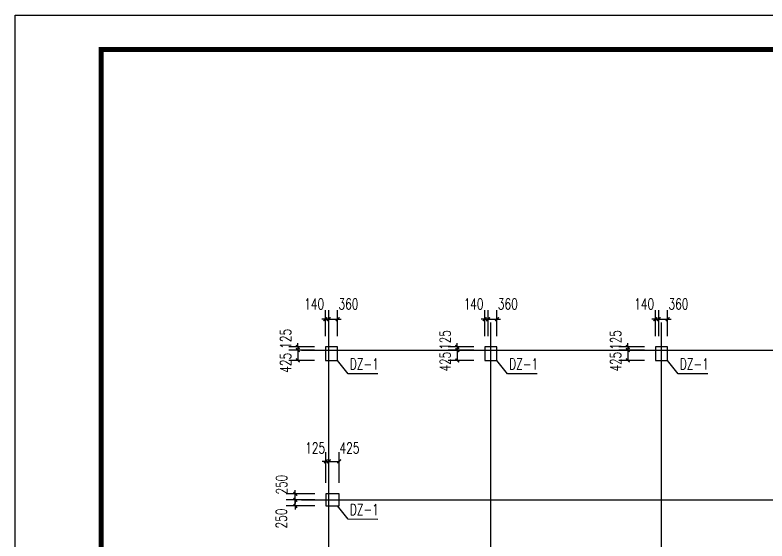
# Model space of a CAD drawing. Extents: x 180850 to 1399066, y 48356 to 327880.
# Drawn here: x 306909 to 337760, y 110773 to 132356 of the extents above; entities that cross this region are included whole.
import ezdxf

# ---------------------------------------------------------------- set-up
doc = ezdxf.new("R2010")
doc.units = 0
doc.header["$LTSCALE"] = 1000
for name, color, linetype in [('AXIS', 3, 'Continuous'), ('DOTE', 1, 'Continuous'), ('PUB_TITLE', 4, 'Continuous'), ('YCX', 90, 'Continuous'), ('承台', 2, 'Continuous')]:
    doc.layers.add(name, color=color, linetype=linetype)
doc.styles.add('_TCH_DIM_T3', font='SIMPLEX', dxfattribs={"width": 0.705882, "bigfont": 'GBCBIG'})
doc.dimstyles.new('TCH_150_1', dxfattribs={"dimtxt": 446.25, "dimasz": 150, "dimexe": 375, "dimexo": 450, "dimgap": 189.375, "dimtad": 1, "dimdec": 0, "dimzin": 0, "dimdsep": 46, "dimtxsty": '_TCH_DIM_T3', "dimblk": 'ARCHTICK', "dimcen": 0.09, "dimclrd": 256, "dimclre": 256, "dimclrt": 7, "dimazin": 2, "dimtfac": 1, "dimtdec": 0, "dimtix": 1, "dimtmove": 2, "dimatfit": 3, "dimfxl": 1, "dimtolj": 1, "dimtzin": 0, "dimarcsym": 0})

# ---------------------------------------------------------------- blocks, each defined once
blk = doc.blocks.new('_ArchTick')
at = {"color": 0, "linetype": 'ByBlock', "const_width": 0.4}
blk.add_lwpolyline([(-0.5, -0.5), (0.5, 0.5)], dxfattribs=at)
blk = doc.blocks.new('*D1059')
at = {"layer": 'AXIS', "linetype": 'ByBlock', "lineweight": -2, "transparency": 16777216}
for p, q in [((319641, 119184), (319641, 120249)), ((319781, 119184), (319781, 120249)), ((319641, 119874), (319491, 119874)), ((319641, 119874), (319781, 119874)), ((319781, 119874), (319931, 119874))]:
    blk.add_line(p, q, dxfattribs=at)
at = {"layer": 'Defpoints', "color": 0, "linetype": 'ByBlock', "transparency": 16777216}
for p in [(319781, 119874), (319641, 118734), (319781, 118734)]:
    blk.add_point(p, dxfattribs=at)
at = {"layer": 'AXIS', "linetype": 'ByBlock', "lineweight": -2, "transparency": 16777216, "xscale": 150, "yscale": 150, "zscale": 150}
blk.add_blockref('_ArchTick', (319641, 119874), dxfattribs=at)
at = {"layer": 'AXIS', "linetype": 'ByBlock', "lineweight": -2, "transparency": 16777216, "xscale": 150, "yscale": 150, "zscale": 150, "rotation": 180}
blk.add_blockref('_ArchTick', (319781, 119874), dxfattribs=at)
at = {"layer": 'AXIS', "color": 7, "linetype": 'ByBlock', "transparency": 16777216, "insert": (319183, 120500), "char_height": 446.2, "attachment_point": 5, "style": '_TCH_DIM_T3'}
blk.add_mtext('\\A1;140', dxfattribs=at)
blk = doc.blocks.new('*D1060')
at = {"layer": 'AXIS', "linetype": 'ByBlock', "lineweight": -2, "transparency": 16777216}
for p, q in [((319191, 118608), (318140, 118608)), ((318515, 118608), (318515, 118184)), ((319191, 118184), (318140, 118184))]:
    blk.add_line(p, q, dxfattribs=at)
at = {"layer": 'Defpoints', "color": 0, "linetype": 'ByBlock', "transparency": 16777216}
for p in [(319641, 118608), (318515, 118184), (319641, 118184)]:
    blk.add_point(p, dxfattribs=at)
at = {"layer": 'AXIS', "linetype": 'ByBlock', "lineweight": -2, "transparency": 16777216, "xscale": 150, "yscale": 150, "zscale": 150}
for p, rotation in [((318515, 118608), 90), ((318515, 118184), 270)]:
    blk.add_blockref('_ArchTick', p, dxfattribs=dict(at, rotation=rotation))
at = {"layer": 'AXIS', "color": 7, "linetype": 'ByBlock', "transparency": 16777216, "insert": (318015, 118081), "char_height": 446.2, "attachment_point": 5, "rotation": 90, "style": '_TCH_DIM_T3'}
blk.add_mtext('\\A1;425', dxfattribs=at)
blk = doc.blocks.new('*D1061')
at = {"layer": 'AXIS', "linetype": 'ByBlock', "lineweight": -2, "transparency": 16777216}
for p, q in [((318515, 118734), (318515, 118884)), ((319191, 118734), (318140, 118734)), ((319191, 118608), (318140, 118608)), ((318515, 118734), (318515, 118608)), ((318515, 118608), (318515, 118458))]:
    blk.add_line(p, q, dxfattribs=at)
at = {"layer": 'Defpoints', "color": 0, "linetype": 'ByBlock', "transparency": 16777216}
for p in [(318515, 118608), (319641, 118734), (319641, 118608)]:
    blk.add_point(p, dxfattribs=at)
at = {"layer": 'AXIS', "linetype": 'ByBlock', "lineweight": -2, "transparency": 16777216, "xscale": 150, "yscale": 150, "zscale": 150}
for p, rotation in [((318515, 118734), 270), ((318515, 118608), 90)]:
    blk.add_blockref('_ArchTick', p, dxfattribs=dict(at, rotation=rotation))
at = {"layer": 'AXIS', "color": 7, "linetype": 'ByBlock', "transparency": 16777216, "insert": (318015, 119070), "char_height": 446.2, "attachment_point": 5, "rotation": 90, "style": '_TCH_DIM_T3'}
blk.add_mtext('\\A1;125', dxfattribs=at)
blk = doc.blocks.new('*D1062')
at = {"layer": 'AXIS', "linetype": 'ByBlock', "lineweight": -2, "transparency": 16777216}
for p, q in [((319781, 119184), (319781, 120249)), ((320141, 119178), (320141, 120249)), ((319781, 119874), (319631, 119874)), ((319781, 119874), (320141, 119874)), ((320141, 119874), (320291, 119874))]:
    blk.add_line(p, q, dxfattribs=at)
at = {"layer": 'Defpoints', "color": 0, "linetype": 'ByBlock', "transparency": 16777216}
for p in [(320141, 119874), (319781, 118734), (320141, 118728)]:
    blk.add_point(p, dxfattribs=at)
at = {"layer": 'AXIS', "linetype": 'ByBlock', "lineweight": -2, "transparency": 16777216, "xscale": 150, "yscale": 150, "zscale": 150}
blk.add_blockref('_ArchTick', (319781, 119874), dxfattribs=at)
at = {"layer": 'AXIS', "linetype": 'ByBlock', "lineweight": -2, "transparency": 16777216, "xscale": 150, "yscale": 150, "zscale": 150, "rotation": 180}
blk.add_blockref('_ArchTick', (320141, 119874), dxfattribs=at)
at = {"layer": 'AXIS', "color": 7, "linetype": 'ByBlock', "transparency": 16777216, "insert": (320588, 120500), "char_height": 446.2, "attachment_point": 5, "style": '_TCH_DIM_T3'}
blk.add_mtext('\\A1;360', dxfattribs=at)
blk = doc.blocks.new('*D1047')
at = {"layer": 'AXIS', "linetype": 'ByBlock', "lineweight": -2, "transparency": 16777216}
for p, q in [((319658, 113158), (319658, 114414)), ((319782, 113158), (319782, 114414)), ((319658, 114039), (319508, 114039)), ((319658, 114039), (319782, 114039)), ((319782, 114039), (319932, 114039))]:
    blk.add_line(p, q, dxfattribs=at)
at = {"layer": 'Defpoints', "color": 0, "linetype": 'ByBlock', "transparency": 16777216}
for p in [(319782, 114039), (319658, 112708), (319782, 112708)]:
    blk.add_point(p, dxfattribs=at)
at = {"layer": 'AXIS', "linetype": 'ByBlock', "lineweight": -2, "transparency": 16777216, "xscale": 150, "yscale": 150, "zscale": 150}
blk.add_blockref('_ArchTick', (319658, 114039), dxfattribs=at)
at = {"layer": 'AXIS', "linetype": 'ByBlock', "lineweight": -2, "transparency": 16777216, "xscale": 150, "yscale": 150, "zscale": 150, "rotation": 180}
blk.add_blockref('_ArchTick', (319782, 114039), dxfattribs=at)
at = {"layer": 'AXIS', "color": 7, "linetype": 'ByBlock', "transparency": 16777216, "insert": (319225, 114589), "char_height": 446.2, "attachment_point": 5, "style": '_TCH_DIM_T3'}
blk.add_mtext('\\A1;125', dxfattribs=at)
blk = doc.blocks.new('*D1048')
at = {"layer": 'AXIS', "linetype": 'ByBlock', "lineweight": -2, "transparency": 16777216}
for p, q in [((319208, 112708), (318034, 112708)), ((318409, 112708), (318409, 112858)), ((318409, 112458), (318409, 112708)), ((319208, 112458), (318034, 112458)), ((318409, 112458), (318409, 112308))]:
    blk.add_line(p, q, dxfattribs=at)
at = {"layer": 'Defpoints', "color": 0, "linetype": 'ByBlock', "transparency": 16777216}
for p in [(318409, 112708), (319658, 112708), (319658, 112458)]:
    blk.add_point(p, dxfattribs=at)
at = {"layer": 'AXIS', "linetype": 'ByBlock', "lineweight": -2, "transparency": 16777216, "xscale": 150, "yscale": 150, "zscale": 150}
for p, rotation in [((318409, 112708), 270), ((318409, 112458), 90)]:
    blk.add_blockref('_ArchTick', p, dxfattribs=dict(at, rotation=rotation))
at = {"layer": 'AXIS', "color": 7, "linetype": 'ByBlock', "transparency": 16777216, "insert": (317845, 113084), "char_height": 446.2, "attachment_point": 5, "rotation": 90, "style": '_TCH_DIM_T3'}
blk.add_mtext('\\A1;250', dxfattribs=at)
blk = doc.blocks.new('*D1049')
at = {"layer": 'AXIS', "linetype": 'ByBlock', "lineweight": -2, "transparency": 16777216}
for p, q in [((319208, 112458), (318034, 112458)), ((318409, 112458), (318409, 112608)), ((318409, 112208), (318409, 112458)), ((319208, 112208), (318034, 112208)), ((318409, 112208), (318409, 112058))]:
    blk.add_line(p, q, dxfattribs=at)
at = {"layer": 'Defpoints', "color": 0, "linetype": 'ByBlock', "transparency": 16777216}
for p in [(318409, 112458), (319658, 112458), (319658, 112208)]:
    blk.add_point(p, dxfattribs=at)
at = {"layer": 'AXIS', "linetype": 'ByBlock', "lineweight": -2, "transparency": 16777216, "xscale": 150, "yscale": 150, "zscale": 150}
for p, rotation in [((318409, 112458), 270), ((318409, 112208), 90)]:
    blk.add_blockref('_ArchTick', p, dxfattribs=dict(at, rotation=rotation))
at = {"layer": 'AXIS', "color": 7, "linetype": 'ByBlock', "transparency": 16777216, "insert": (317832, 111694), "char_height": 446.2, "attachment_point": 5, "rotation": 90, "style": '_TCH_DIM_T3'}
blk.add_mtext('\\A1;250', dxfattribs=at)
blk = doc.blocks.new('*D1050')
at = {"layer": 'AXIS', "linetype": 'ByBlock', "lineweight": -2, "transparency": 16777216}
for p, q in [((319782, 113158), (319782, 114414)), ((320208, 113158), (320208, 114414)), ((319782, 114039), (320208, 114039))]:
    blk.add_line(p, q, dxfattribs=at)
at = {"layer": 'Defpoints', "color": 0, "linetype": 'ByBlock', "transparency": 16777216}
for p in [(320208, 114039), (319782, 112708), (320208, 112708)]:
    blk.add_point(p, dxfattribs=at)
at = {"layer": 'AXIS', "linetype": 'ByBlock', "lineweight": -2, "transparency": 16777216, "xscale": 150, "yscale": 150, "zscale": 150, "rotation": 180}
blk.add_blockref('_ArchTick', (319782, 114039), dxfattribs=at)
at = {"layer": 'AXIS', "linetype": 'ByBlock', "lineweight": -2, "transparency": 16777216, "xscale": 150, "yscale": 150, "zscale": 150}
blk.add_blockref('_ArchTick', (320208, 114039), dxfattribs=at)
at = {"layer": 'AXIS', "color": 7, "linetype": 'ByBlock', "transparency": 16777216, "insert": (320630, 114589), "char_height": 446.2, "attachment_point": 5, "style": '_TCH_DIM_T3'}
blk.add_mtext('\\A1;425', dxfattribs=at)
blk = doc.blocks.new('*D1065')
at = {"layer": 'AXIS', "linetype": 'ByBlock', "lineweight": -2, "transparency": 16777216}
for p, q in [((326181, 119184), (326181, 120249)), ((326321, 119184), (326321, 120249)), ((326181, 119874), (326031, 119874)), ((326181, 119874), (326321, 119874)), ((326321, 119874), (326471, 119874))]:
    blk.add_line(p, q, dxfattribs=at)
at = {"layer": 'Defpoints', "color": 0, "linetype": 'ByBlock', "transparency": 16777216}
for p in [(326321, 119874), (326181, 118734), (326321, 118734)]:
    blk.add_point(p, dxfattribs=at)
at = {"layer": 'AXIS', "linetype": 'ByBlock', "lineweight": -2, "transparency": 16777216, "xscale": 150, "yscale": 150, "zscale": 150}
blk.add_blockref('_ArchTick', (326181, 119874), dxfattribs=at)
at = {"layer": 'AXIS', "linetype": 'ByBlock', "lineweight": -2, "transparency": 16777216, "xscale": 150, "yscale": 150, "zscale": 150, "rotation": 180}
blk.add_blockref('_ArchTick', (326321, 119874), dxfattribs=at)
at = {"layer": 'AXIS', "color": 7, "linetype": 'ByBlock', "transparency": 16777216, "insert": (325723, 120500), "char_height": 446.2, "attachment_point": 5, "style": '_TCH_DIM_T3'}
blk.add_mtext('\\A1;140', dxfattribs=at)
blk = doc.blocks.new('*D1066')
at = {"layer": 'AXIS', "linetype": 'ByBlock', "lineweight": -2, "transparency": 16777216}
for p, q in [((325731, 118608), (324680, 118608)), ((325055, 118608), (325055, 118184)), ((325731, 118184), (324680, 118184))]:
    blk.add_line(p, q, dxfattribs=at)
at = {"layer": 'Defpoints', "color": 0, "linetype": 'ByBlock', "transparency": 16777216}
for p in [(326181, 118608), (325055, 118184), (326181, 118184)]:
    blk.add_point(p, dxfattribs=at)
at = {"layer": 'AXIS', "linetype": 'ByBlock', "lineweight": -2, "transparency": 16777216, "xscale": 150, "yscale": 150, "zscale": 150}
for p, rotation in [((325055, 118608), 90), ((325055, 118184), 270)]:
    blk.add_blockref('_ArchTick', p, dxfattribs=dict(at, rotation=rotation))
at = {"layer": 'AXIS', "color": 7, "linetype": 'ByBlock', "transparency": 16777216, "insert": (324555, 118131), "char_height": 446.2, "attachment_point": 5, "rotation": 90, "style": '_TCH_DIM_T3'}
blk.add_mtext('\\A1;425', dxfattribs=at)
blk = doc.blocks.new('*D1067')
at = {"layer": 'AXIS', "linetype": 'ByBlock', "lineweight": -2, "transparency": 16777216}
for p, q in [((325055, 118734), (325055, 118884)), ((325731, 118734), (324680, 118734)), ((325731, 118608), (324680, 118608)), ((325055, 118734), (325055, 118608)), ((325055, 118608), (325055, 118458))]:
    blk.add_line(p, q, dxfattribs=at)
at = {"layer": 'Defpoints', "color": 0, "linetype": 'ByBlock', "transparency": 16777216}
for p in [(325055, 118608), (326181, 118734), (326181, 118608)]:
    blk.add_point(p, dxfattribs=at)
at = {"layer": 'AXIS', "linetype": 'ByBlock', "lineweight": -2, "transparency": 16777216, "xscale": 150, "yscale": 150, "zscale": 150}
for p, rotation in [((325055, 118734), 270), ((325055, 118608), 90)]:
    blk.add_blockref('_ArchTick', p, dxfattribs=dict(at, rotation=rotation))
at = {"layer": 'AXIS', "color": 7, "linetype": 'ByBlock', "transparency": 16777216, "insert": (324555, 119020), "char_height": 446.2, "attachment_point": 5, "rotation": 90, "style": '_TCH_DIM_T3'}
blk.add_mtext('\\A1;125', dxfattribs=at)
blk = doc.blocks.new('*D1068')
at = {"layer": 'AXIS', "linetype": 'ByBlock', "lineweight": -2, "transparency": 16777216}
for p, q in [((326321, 119184), (326321, 120249)), ((326681, 119178), (326681, 120249)), ((326321, 119874), (326171, 119874)), ((326321, 119874), (326681, 119874)), ((326681, 119874), (326831, 119874))]:
    blk.add_line(p, q, dxfattribs=at)
at = {"layer": 'Defpoints', "color": 0, "linetype": 'ByBlock', "transparency": 16777216}
for p in [(326681, 119874), (326321, 118734), (326681, 118728)]:
    blk.add_point(p, dxfattribs=at)
at = {"layer": 'AXIS', "linetype": 'ByBlock', "lineweight": -2, "transparency": 16777216, "xscale": 150, "yscale": 150, "zscale": 150}
blk.add_blockref('_ArchTick', (326321, 119874), dxfattribs=at)
at = {"layer": 'AXIS', "linetype": 'ByBlock', "lineweight": -2, "transparency": 16777216, "xscale": 150, "yscale": 150, "zscale": 150, "rotation": 180}
blk.add_blockref('_ArchTick', (326681, 119874), dxfattribs=at)
at = {"layer": 'AXIS', "color": 7, "linetype": 'ByBlock', "transparency": 16777216, "insert": (327128, 120500), "char_height": 446.2, "attachment_point": 5, "style": '_TCH_DIM_T3'}
blk.add_mtext('\\A1;360', dxfattribs=at)
blk = doc.blocks.new('*D1161')
at = {"layer": 'AXIS', "linetype": 'ByBlock', "lineweight": -2, "transparency": 16777216}
for p, q in [((333181, 119184), (333181, 120249)), ((333321, 119184), (333321, 120249)), ((333181, 119874), (333031, 119874)), ((333181, 119874), (333321, 119874)), ((333321, 119874), (333471, 119874))]:
    blk.add_line(p, q, dxfattribs=at)
at = {"layer": 'Defpoints', "color": 0, "linetype": 'ByBlock', "transparency": 16777216}
for p in [(333321, 119874), (333181, 118734), (333321, 118734)]:
    blk.add_point(p, dxfattribs=at)
at = {"layer": 'AXIS', "linetype": 'ByBlock', "lineweight": -2, "transparency": 16777216, "xscale": 150, "yscale": 150, "zscale": 150}
blk.add_blockref('_ArchTick', (333181, 119874), dxfattribs=at)
at = {"layer": 'AXIS', "linetype": 'ByBlock', "lineweight": -2, "transparency": 16777216, "xscale": 150, "yscale": 150, "zscale": 150, "rotation": 180}
blk.add_blockref('_ArchTick', (333321, 119874), dxfattribs=at)
at = {"layer": 'AXIS', "color": 7, "linetype": 'ByBlock', "transparency": 16777216, "insert": (332723, 120500), "char_height": 446.2, "attachment_point": 5, "style": '_TCH_DIM_T3'}
blk.add_mtext('\\A1;140', dxfattribs=at)
blk = doc.blocks.new('*D1162')
at = {"layer": 'AXIS', "linetype": 'ByBlock', "lineweight": -2, "transparency": 16777216}
for p, q in [((332731, 118608), (331680, 118608)), ((332055, 118608), (332055, 118184)), ((332731, 118184), (331680, 118184))]:
    blk.add_line(p, q, dxfattribs=at)
at = {"layer": 'Defpoints', "color": 0, "linetype": 'ByBlock', "transparency": 16777216}
for p in [(333181, 118608), (332055, 118184), (333181, 118184)]:
    blk.add_point(p, dxfattribs=at)
at = {"layer": 'AXIS', "linetype": 'ByBlock', "lineweight": -2, "transparency": 16777216, "xscale": 150, "yscale": 150, "zscale": 150}
for p, rotation in [((332055, 118608), 90), ((332055, 118184), 270)]:
    blk.add_blockref('_ArchTick', p, dxfattribs=dict(at, rotation=rotation))
at = {"layer": 'AXIS', "color": 7, "linetype": 'ByBlock', "transparency": 16777216, "insert": (331555, 118131), "char_height": 446.2, "attachment_point": 5, "rotation": 90, "style": '_TCH_DIM_T3'}
blk.add_mtext('\\A1;425', dxfattribs=at)
blk = doc.blocks.new('*D1163')
at = {"layer": 'AXIS', "linetype": 'ByBlock', "lineweight": -2, "transparency": 16777216}
for p, q in [((332055, 118734), (332055, 118884)), ((332731, 118734), (331680, 118734)), ((332731, 118608), (331680, 118608)), ((332055, 118734), (332055, 118608)), ((332055, 118608), (332055, 118458))]:
    blk.add_line(p, q, dxfattribs=at)
at = {"layer": 'Defpoints', "color": 0, "linetype": 'ByBlock', "transparency": 16777216}
for p in [(332055, 118608), (333181, 118734), (333181, 118608)]:
    blk.add_point(p, dxfattribs=at)
at = {"layer": 'AXIS', "linetype": 'ByBlock', "lineweight": -2, "transparency": 16777216, "xscale": 150, "yscale": 150, "zscale": 150}
for p, rotation in [((332055, 118734), 270), ((332055, 118608), 90)]:
    blk.add_blockref('_ArchTick', p, dxfattribs=dict(at, rotation=rotation))
at = {"layer": 'AXIS', "color": 7, "linetype": 'ByBlock', "transparency": 16777216, "insert": (331555, 119020), "char_height": 446.2, "attachment_point": 5, "rotation": 90, "style": '_TCH_DIM_T3'}
blk.add_mtext('\\A1;125', dxfattribs=at)
blk = doc.blocks.new('*D1164')
at = {"layer": 'AXIS', "linetype": 'ByBlock', "lineweight": -2, "transparency": 16777216}
for p, q in [((333321, 119184), (333321, 120249)), ((333681, 119178), (333681, 120249)), ((333321, 119874), (333171, 119874)), ((333321, 119874), (333681, 119874)), ((333681, 119874), (333831, 119874))]:
    blk.add_line(p, q, dxfattribs=at)
at = {"layer": 'Defpoints', "color": 0, "linetype": 'ByBlock', "transparency": 16777216}
for p in [(333681, 119874), (333321, 118734), (333681, 118728)]:
    blk.add_point(p, dxfattribs=at)
at = {"layer": 'AXIS', "linetype": 'ByBlock', "lineweight": -2, "transparency": 16777216, "xscale": 150, "yscale": 150, "zscale": 150}
blk.add_blockref('_ArchTick', (333321, 119874), dxfattribs=at)
at = {"layer": 'AXIS', "linetype": 'ByBlock', "lineweight": -2, "transparency": 16777216, "xscale": 150, "yscale": 150, "zscale": 150, "rotation": 180}
blk.add_blockref('_ArchTick', (333681, 119874), dxfattribs=at)
at = {"layer": 'AXIS', "color": 7, "linetype": 'ByBlock', "transparency": 16777216, "insert": (334128, 120500), "char_height": 446.2, "attachment_point": 5, "style": '_TCH_DIM_T3'}
blk.add_mtext('\\A1;360', dxfattribs=at)

msp = doc.modelspace()

# ---------------------------------------------------------------- linework, layer by layer
at = {"layer": 'DOTE'}
for p, q in [((326432.41, 66783.25), (326430.76, 119733.25)), ((333432.41, 66783.25), (333430.76, 119733.25)), ((319782.41, 66783.25), (319780.76, 119683.25)), ((318655.76, 118608.25), (370530.76, 118608.25)), ((318657.41, 112458.25), (370532.41, 112458.25))]:
    msp.add_line(p, q, dxfattribs=at)
at = {"layer": 'PUB_TITLE'}
msp.add_lwpolyline([(306908.52, 132355.95), (425837.69, 132355.95), (425837.69, 48356.03), (306908.52, 48356.03)], close=True, dxfattribs=at)
at = {"layer": 'PUB_TITLE', "const_width": 212.12}
msp.add_lwpolyline([(310443.87, 49770.17), (310443.87, 130941.81), (424423.55, 130941.81), (424423.55, 49770.17)], close=True, dxfattribs=at)
at = {"layer": 'YCX'}
for p, q in [((320580.55, 117637.83), (320140.76, 118183.51)), ((327120.55, 117637.83), (326680.76, 118183.51)), ((334120.55, 117637.83), (333680.76, 118183.51)), ((321794.87, 117635.23), (320580.55, 117637.83)), ((328334.87, 117635.23), (327120.55, 117637.83)), ((335334.87, 117635.23), (334120.55, 117637.83)), ((320582.2, 111662.58), (320142.41, 112208.25)), ((321796.52, 111659.98), (320582.2, 111662.58))]:
    msp.add_line(p, q, dxfattribs=at)
at = {"layer": '承台', "color": 6}
for points in [[(319640.76, 118183.51), (320140.76, 118183.51), (320140.76, 118733.51), (319640.76, 118733.51)], [(326180.76, 118183.51), (326680.76, 118183.51), (326680.76, 118733.51), (326180.76, 118733.51)], [(333180.76, 118183.51), (333680.76, 118183.51), (333680.76, 118733.51), (333180.76, 118733.51)], [(319657.67, 112708.25), (319657.67, 112208.25), (320207.67, 112208.25), (320207.67, 112708.25)]]:
    msp.add_lwpolyline(points, close=True, dxfattribs=at)

# ---------------------------------------------------------------- texts
at = {"layer": 'YCX', "style": '_TCH_DIM_T3', "width": 0.705882}
for p in [(320646.32, 117813.24), (327186.32, 117813.24), (334186.32, 117813.24), (320647.98, 111837.99)]:
    msp.add_text('DZ-1', height=450, dxfattribs=at).set_placement(p)

# ---------------------------------------------------------------- dimensions: what is measured, and where the dimension line sits
at = {"layer": 'AXIS', "linetype": 'ByBlock'}
for base, p1, p2, picture, middle in [((319780.76, 119873.6), (319640.76, 118733.51), (319780.76, 118733.51), '*D1059', (319182.71, 120499.77)), ((320140.76, 119873.6), (319780.76, 118733.51), (320140.76, 118727.8), '*D1062', (320587.68, 120499.77)), ((326320.76, 119873.6), (326180.76, 118733.51), (326320.76, 118733.51), '*D1065', (325722.71, 120499.77)), ((326680.76, 119873.6), (326320.76, 118733.51), (326680.76, 118727.8), '*D1068', (327127.68, 120499.77)), ((333320.76, 119873.6), (333180.76, 118733.51), (333320.76, 118733.51), '*D1161', (332722.71, 120499.77)), ((333680.76, 119873.6), (333320.76, 118733.51), (333680.76, 118727.8), '*D1164', (334127.68, 120499.77)), ((319782.41, 114039.06), (319657.67, 112708.25), (319782.41, 112708.25), '*D1047', (319224.62, 114589.06)), ((320207.67, 114039.06), (319782.41, 112708.25), (320207.67, 112708.25), '*D1050', (320629.59, 114589.06))]:
    dim = msp.add_linear_dim(base=base, p1=p1, p2=p2, dimstyle='TCH_150_1', dxfattribs=at)
    dim.commit()
    dim.dimension.update_dxf_attribs({"geometry": picture, "text_midpoint": middle, "dimtype": 160})
for base, p1, p2, angle, picture, middle in [((318514.69, 118608.25), (319640.76, 118733.51), (319640.76, 118608.25), 90, '*D1061', (318014.69, 119069.63)), ((325054.69, 118608.25), (326180.76, 118733.51), (326180.76, 118608.25), 90, '*D1067', (324554.69, 119019.63)), ((332054.69, 118608.25), (333180.76, 118733.51), (333180.76, 118608.25), 90, '*D1163', (331554.69, 119019.63)), ((318514.69, 118183.51), (319640.76, 118608.25), (319640.76, 118183.51), 90, '*D1060', (318014.69, 118081.34)), ((325054.69, 118183.51), (326180.76, 118608.25), (326180.76, 118183.51), 90, '*D1066', (324554.69, 118131.34)), ((332054.69, 118183.51), (333180.76, 118608.25), (333180.76, 118183.51), 90, '*D1162', (331554.69, 118131.34)), ((318408.66, 112708.25), (319657.67, 112458.25), (319657.67, 112708.25), 270, '*D1048', (317844.59, 113084.45)), ((318408.66, 112458.25), (319657.67, 112208.25), (319657.67, 112458.25), 270, '*D1049', (317832.09, 111693.56))]:
    dim = msp.add_linear_dim(base=base, p1=p1, p2=p2, angle=angle, dimstyle='TCH_150_1', dxfattribs=at)
    dim.commit()
    dim.dimension.update_dxf_attribs({"geometry": picture, "text_midpoint": middle, "dimtype": 160})

doc.saveas('drawing.dxf')
